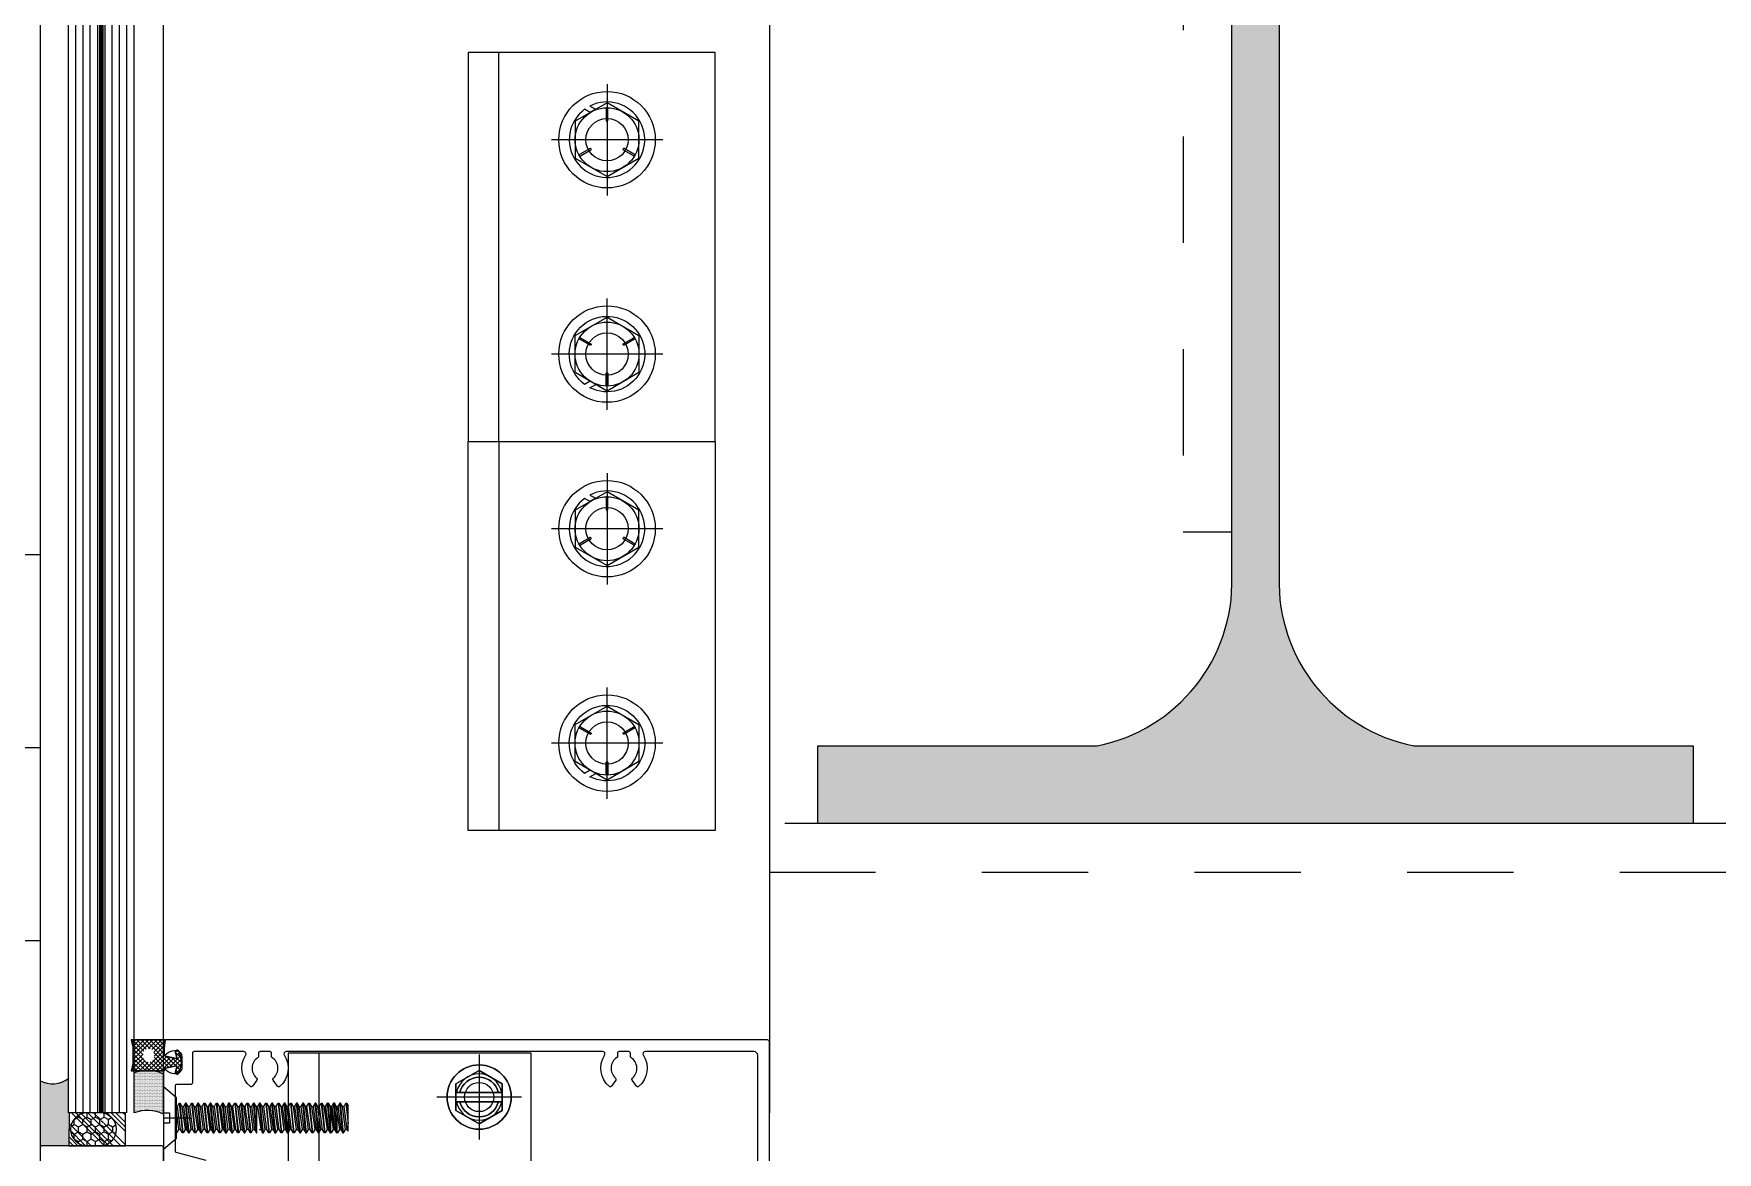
# Model space of a CAD drawing. Header units: millimetres. Extents: x -101 to 3415, y -52 to 1366.
# Drawn here: x 226.259 to 227.843, y 144.176 to 145.228 of the extents above; entities that cross this region are included whole.
import ezdxf

# ---------------------------------------------------------------- set-up
doc = ezdxf.new("R2010")
doc.units = ezdxf.units.MM
doc.set_wipeout_variables(frame=1)
doc.linetypes.add('OCULTA2', pattern=[0.30000000000000004, 0.2, -0.1])
for name, color, linetype in [('00_ARQ', 8, 'Continuous'), ('A-CANCELERIA', 2, 'Continuous'), ('A-ESTRUCTURA', 6, 'Continuous')]:
    doc.layers.add(name, color=color, linetype=linetype)

# ---------------------------------------------------------------- blocks, each defined once
blk = doc.blocks.new('A$C4DC86443')
at = {"layer": 'A-ESTRUCTURA', "color": 8, "linetype": 'OCULTA2', "ltscale": 0.1}
for points in [[(0.004850000000004684, -0.3530000000000101), (0.004850000000004684, -0.05300000000001009), (0.0148500000000098, -0.05300000000001009), (0.0148500000000098, -0.3530000000000101)], [(-0.1000000000000085, -0.413), (0.1000000000000085, -0.413), (0.1000000000000085, -0.423), (-0.1000000000000085, -0.423)]]:
    blk.add_lwpolyline(points, close=True, dxfattribs=at)
blk = doc.blocks.new('AUDIT_I_220507212152-0')
at = {"layer": 'A-CANCELERIA'}
h = blk.add_hatch(dxfattribs=at)
h.set_pattern_fill('ANSI37', color=256, scale=0.0001999999999974023, angle=-90.00000000000001, style=0)
h.set_pattern_definition([(45.00000000000001, (250.76029820871, -55.26242761455994), (0.0004490128060476256, -0.0004490128060476256), []), (315, (250.76029820871, -55.26242761455994), (-0.0004490128060476256, -0.0004490128060476256), [])])
edge = h.paths.add_edge_path()
edge.add_line((282.3270639392422, -60.74865477431705), (282.3272671392422, -60.75043277431702))
edge.add_line((282.3272671392422, -60.75043277431699), (282.3272671392422, -60.75164492880732))
edge.add_arc((282.3268861392421, -60.75164492880735), 0.000380999999994682, 281.39988778879234, 359.99999999986323, ccw=False)
edge.add_line((282.3269614459573, -60.75201841227236), (282.3247601405972, -60.75246226880533))
edge.add_arc((282.3247350383588, -60.75233777431698), 0.0001269999999980112, 165.3678343818758, 281.3998877891481, ccw=False)
edge.add_line((282.3246121572853, -60.7523056925185), (282.3248936467103, -60.75122751971246))
edge.add_arc((282.32452500349, -60.75113127431699), 0.0003809999999947416, 345.3678343822813, 525.3678343821576)
edge.add_line((282.3241563602696, -60.75103502892155), (282.323584139242, -60.75322677431696))
edge.add_line((282.3235841392421, -60.75322677431699), (282.3241563602697, -60.75541851971242))
edge.add_arc((282.32452500349, -60.75532227431692), 0.0003809999999951913, 194.6321656178423, 374.63216561771)
edge.add_line((282.3248936467103, -60.75522602892148), (282.3246121572854, -60.75414785611544))
edge.add_arc((282.3247350383588, -60.75411577431696), 0.0001269999999979441, 78.60011221103349, 194.6321656173303, ccw=False)
edge.add_line((282.3247601405972, -60.75399127982864), (282.3269614459573, -60.75443513636161))
edge.add_arc((282.3268861392421, -60.75480861982662), 0.0003809999999945206, 360, 438.60011221118066, ccw=False)
edge.add_line((282.3272671392422, -60.75480861982662), (282.3272671392422, -60.75500477431696))
edge.add_line((282.3272671392422, -60.75500477431693), (282.3336171404256, -60.75500477431693))
edge.add_line((282.3336171404255, -60.75500477431693), (282.3336171404255, -60.7532267798402))
edge.add_line((282.3336171392421, -60.75322677431699), (282.3336171392421, -60.75043277431702))
edge.add_line((282.3336171404255, -60.75043277431699), (282.3336171404255, -60.74865477431702))
edge.add_line((282.3336171404255, -60.74865477431705), (282.3270639392421, -60.74865477431705))
edge = h.paths.add_edge_path(flags=16)
edge.add_line((282.331585139242, -60.751575774317), (282.331585139242, -60.752083774317))
edge.add_arc((282.330442139242, -60.75208377431697), 0.00114299999998541, 180, 360, ccw=False)
edge.add_line((282.329299139242, -60.75208377431697), (282.329299139242, -60.75157577431698))
edge.add_arc((282.330442139242, -60.751575774317), 0.001142999999985183, 0, 180, ccw=False)

msp = doc.modelspace()

# ---------------------------------------------------------------- hatches: boundary and pattern name
at = {"layer": '00_ARQ'}
h = msp.add_hatch(dxfattribs=at)
h.set_pattern_fill('PLASTI', color=9, scale=0.2286459215875386)
h.set_pattern_definition([(0, (-3488.395460651146, -6.623347380706074), (0, 1.451901602080869), []), (0, (-3488.395460651146, -6.441859680445821), (0, 1.451901602080869), []), (0, (-3488.395460651146, -6.260371980186391), (0, 1.451901602080869), []), (0, (-3488.395460651146, -5.715908879404809), (0, 1.451901602080869), [])])
edge = h.paths.add_edge_path()
edge.add_line((226.264863185037, 169.1230504401843), (226.2648633632448, 80.53740597466133))
edge.add_line((226.2648633632448, 80.53740597466133), (213.917933543058, 80.53740597434918))
edge.add_line((213.917933543058, 80.53740597434918), (213.9179334248256, 179.9983814496445))
edge.add_line((213.9179334248256, 179.9983814496445), (255.1870279724881, 179.9983814496445))
edge.add_line((255.1870279724881, 179.9983814496445), (255.1870279724881, 163.5358751338373))
edge.add_line((255.1870279724881, 163.5358751338373), (242.2387789263361, 163.535875095341))
edge.add_line((242.2387789263361, 163.535875095341), (242.2387789263361, 175.3340046492597))
edge.add_line((242.2387789263361, 175.3340046492597), (234.0075257491843, 175.3340046492588))
edge.add_line((234.0075257491843, 175.3340046492588), (234.0075257491843, 163.535875095341))
edge.add_line((234.0075257491843, 163.535875095341), (227.23491947146, 163.5358742858918))
edge.add_line((227.23491947146, 163.5358742858918), (227.2349194471125, 163.7409483788618))
edge.add_line((227.2349194471125, 163.7409483788618), (226.9508009497627, 163.7409483788972))
edge.add_line((226.9508009497627, 163.7409483788972), (226.9508009497627, 169.1157337706937))
edge.add_line((226.9508009497627, 169.1157337706937), (227.002392721976, 169.1157337706937))
edge.add_arc((227.0023927219756, 169.1111608522638), 0.004572918429943229, 38.45059877829539, 89.99999999501449, ccw=False)
edge.add_line((227.0059739783809, 169.1140044741666), (227.1182459832772, 168.9099982576534))
edge.add_arc((227.1212533024272, 168.9116532942308), 0.003432654154160998, 208.8255805424185, 279.6250182301404)
edge.add_line((227.1218272396837, 168.9082689611255), (227.1886321916629, 168.9082689611255))
edge.add_line((227.1886321916629, 168.9082689611255), (227.1886321916629, 168.9155856306161))
edge.add_line((227.1886321916629, 168.9155856306161), (227.1253602710277, 168.9155856306161))
edge.add_arc((227.1253602710269, 168.9201585490485), 0.004572918432387496, 218.450598806381, 270.00000000997096, ccw=False)
edge.add_line((227.1217790146211, 168.9173149271424), (227.0095070097232, 169.1213211436581))
edge.add_arc((227.0064996905765, 169.119666107083), 0.003432654150171312, 28.82558053358185, 99.62501824054763)
edge.add_line((227.00592575332, 169.1230504401843), (226.264863185037, 169.1230504396803))
h = msp.add_hatch(dxfattribs=at)
h.set_pattern_fill('DOTS', color=9, scale=0.0004572918431691373, style=0)
h.set_pattern_definition([(180, (359.6272153526572, 152.6367664883232), (-0.0003629754005155028, 0.0007259508010310053), [0, -0.0007259508010310056])])
edge = h.paths.add_edge_path()
edge.add_ellipse((226.3657652632752, 144.2168341018935), major_axis=(-0.02549881139172573, 0.02549881139172571), ratio=0.9999999999909094, start_angle=-69.66516546327114, end_angle=-51.46725378166754)
edge.add_line((226.3698269797853, 144.2526653902293), (226.3617035467675, 144.2526653902293))
edge.add_ellipse((226.3657652632752, 144.2168341018935), major_axis=(-0.02549881139118176, 0.02549881139118176), ratio=0.9999999999814314, start_angle=-38.53274621911055, end_angle=-24.77257608018614)
edge.add_line((226.3532973491021, 144.2506709144051), (226.3532973491021, 144.2131051384624))
edge.add_ellipse((226.3657652632752, 144.1792683259519), major_axis=(-0.02549881139106437, 0.02549881139106436), ratio=0.999999999999794, start_angle=290.33483453650695, end_angle=335.2274239205533, ccw=False)
edge.add_line((226.3808139485471, 144.2120389810617), (226.3808139485471, 144.2496047570044))
h = msp.add_hatch(dxfattribs=at)
h.set_pattern_fill('DOTS', color=9, scale=0.1234505390398564, style=0)
h.set_pattern_definition([(270, (359.6272153526572, 157.7404211144909), (-0.000653355720927905, -0.0003266778604639525), [0, -0.0006533557209279045])])
edge = h.paths.add_edge_path()
edge.add_line((226.2921074237062, 144.2131022537917), (226.291471508735, 144.2131051384624))
edge.add_line((226.2914715087336, 144.2131051384617), (226.2914715087336, 144.2293436394528))
edge.add_line((226.2914715087336, 144.2293436394534), (226.2914715087336, 144.2455821404445))
edge.add_ellipse((226.2764012014143, 144.2652620907889), major_axis=(-0.01752733020673052, 0.0175273302067305), ratio=0.9999999999978817, start_angle=107.25973724827799, end_angle=172.4437937231068, ccw=False)
edge.add_line((226.264863561812, 144.2433235976595), (226.2648631850356, 144.1822425013362))
edge.add_line((226.264863185037, 144.1822425013368), (226.2913798806829, 144.1822425013368))
edge.add_line((226.291379880684, 144.1822425013368), (226.2921074237065, 144.2131022537917))
h = msp.add_hatch(dxfattribs=at)
h.set_pattern_fill('CALZAS', color=9, scale=0.1234505390398564, style=0)
h.set_pattern_definition([(135, (366.2342295572031, 138.1055303905036), (0.01662926188292936, 0.01662926188292935), [0.1234505390398564, -0.03086263475996409, 0.06172526951992818, -0.03086263475996409]), (135, (366.2363082149099, 138.1076090482112), (0.01662926188292936, 0.01662926188292935), [0.1543131737998204, -0.03086263475996409, 0.03086263475996409, -0.03086263475996409]), (135, (366.2383868726182, 138.1096877059179), (0.01662926188292936, 0.01662926188292935), [0.09258790427989226, -0.007715658689991023, 0.01543131737998205, -0.007715658689991023]), (135, (366.2419604175921, 138.1132612508934), (0.01662926188292936, 0.01662926188292935), [0.2469010780797127, -0.007715658689991023]), (135, (366.2446228457386, 138.1159236790407), (0.01662926188292936, 0.01662926188292935), [0.06172526951992818, -0.001234505390398564, 0, -0.001234505390398564, 0, -0.001234505390398564])])
h.paths.add_polyline_path([(226.3451541407119, 144.2131051384619), (226.2921074367918, 144.2131051384619), (226.291967436087, 144.1822425037023), (226.3451541407119, 144.1822425037023)])
h = msp.add_hatch(dxfattribs=at)
h.set_pattern_fill('HONEY', color=9, scale=0.001458077232754209, angle=90, style=0)
h.set_pattern_definition([(90, (380.9788904125732, 158.6598916386588), (0.004009172901497956, 0.00694409282099192), [0.004629395213994613, -0.009258790427989225]), (330.0000000000001, (380.9788904125732, 158.6598916386588), (0.004009174338467176, -0.006944091991357357), [0.004629395213994613, -0.009258790427989227]), (30.00000000000001, (380.9788904125732, 158.6598916386588), (0.00801834723996513, 8.296345651889533e-10), [-0.009258790427989223, 0.004629395213994612])])
edge = h.paths.add_edge_path()
edge.add_line((226.3213197484044, 144.2131051384619), (226.3089721129015, 144.2131051384619))
edge.add_arc((226.3089721129015, 144.197673821082), 0.0154313173798073, 90, 270)
edge.add_line((226.3089721129015, 144.1822425037023), (226.3213197484044, 144.1822425037023))
edge.add_arc((226.3213197484044, 144.197673821082), 0.01543131737977887, 270, 450)

# ---------------------------------------------------------------- linework, layer by layer
at = {"layer": '00_ARQ', "color": 9}
for p, q in [((226.5545848489521, 144.1959549615076), (226.5545848489521, 144.219963458864)), ((226.3808139485471, 144.208335628792), (226.4068539752637, 144.2083356287912))]:
    msp.add_line(p, q, dxfattribs=at)
for points in [[(226.264863185037, 169.1230504401843), (226.2648633632448, 80.53740597466133)], [(226.3808294030013, 144.2131051384619), (226.380829403003, 147.0810318287442), (226.9508009497923, 147.0810318287442), (226.9508009497989, 145.9048763068586)], [(226.2914715087929, 144.2131051384619), (226.2914715087929, 147.0446771523033), (226.3189090109687, 147.0446771523033), (226.3189090109687, 144.2131051384619)], [(226.2983308843368, 144.2131051384619), (226.2983308843368, 147.0446771523033)], [(226.3051902598808, 144.2131051384619), (226.3051902598808, 147.0446771523033)], [(226.3120496354247, 144.2131051384619), (226.3120496354263, 147.0446771523033)], [(226.3532973491598, 144.2131051384619), (226.3532973491615, 147.0446771523033), (226.3258598469857, 147.0446771523033), (226.3258598469857, 144.2131051384619)], [(226.3327192225313, 144.2131051384619), (226.3327192225313, 147.0446771523033)], [(226.3395785980736, 144.2131051384619), (226.3395785980736, 147.0446771523033)], [(226.3464379736175, 144.2131051384619), (226.3464379736191, 147.0446771523033)], [(226.9508009497989, 145.4183177678696), (226.9508009504693, 144.2131051384619)], [(226.7981116336705, 145.1806544346821), (226.7981116336705, 145.0759723291744)], [(226.8504526864235, 145.1283133819274), (226.7457705809157, 145.1283133819274)], [(226.7981116336705, 144.8743482668799), (226.7981116336705, 144.9790303723868)], [(226.8504526864235, 144.9266893196329), (226.7457705809157, 144.9266893196329)], [(226.7981116336705, 144.8148209601505), (226.7981116336705, 144.7101388546427)], [(226.8504526864235, 144.7624799073958), (226.7457705809157, 144.7624799073958)], [(226.7981116336705, 144.5085147923483), (226.7981116336705, 144.613196897856)], [(226.8504526864235, 144.5608558451013), (226.7457705809157, 144.5608558451013)], [(226.5272806697327, 144.0038986275457), (226.5272806697327, 144.269127896584)], [(226.6778001727741, 144.2678552663415), (226.6778001727741, 144.1880879950556)], [(226.6995786968063, 144.2323273355048), (226.6560216487437, 144.2323273355048)], [(226.3939323965408, 144.2190824937991), (226.3932064457384, 144.2190824937991)], [(226.395747273544, 144.2222259529771), (226.3986510767464, 144.1944453046061)], [(226.3993770275471, 144.1944453046061), (226.3964732243446, 144.2222259529771)], [(226.3982881013478, 144.2190824937991), (226.3997400029491, 144.2190824937991)], [(226.4044586831548, 144.1944453046061), (226.4015548799506, 144.2222259529771)], [(226.4051846339571, 144.1944453046061), (226.4022808307529, 144.2222259529771)], [(226.4055476093557, 144.2190824937991), (226.4040957077561, 144.2190824937991)], [(226.4073624863606, 144.2222259529771), (226.4102662895648, 144.1944453046061)], [(226.4109922403637, 144.1944453046061), (226.4080884371613, 144.2222259529771)], [(226.4099033141628, 144.2190824937991), (226.4113552157658, 144.2190824937991)], [(226.4160738959731, 144.1944453046061), (226.4131700927672, 144.2222259529771)], [(226.4167998467738, 144.1944453046061), (226.4138960435679, 144.2222259529771)], [(226.4171628221741, 144.2190824937991), (226.4157109205728, 144.2190824937991)], [(226.4189776991756, 144.2222259529771), (226.4218815023797, 144.1944453046061)], [(226.4226074531821, 144.1944453046061), (226.4197036499779, 144.2222259529771)], [(226.4215185269794, 144.2190824937991), (226.4229704285824, 144.2190824937991)], [(226.4276891087881, 144.1944453046061), (226.4247853055856, 144.2222259529771)], [(226.4284150595904, 144.1944453046061), (226.4255112563862, 144.2222259529771)], [(226.4287780349907, 144.2190824937991), (226.4273261333894, 144.2190824937991)], [(226.4305929119939, 144.2222259529771), (226.4334967151964, 144.1944453046061)], [(226.4342226659987, 144.1944453046061), (226.4313188627946, 144.2222259529771)], [(226.4331337397961, 144.2190824937991), (226.4345856413991, 144.2190824937991)], [(226.4393043216064, 144.1944453046061), (226.4364005184005, 144.2222259529771)], [(226.4400302724054, 144.1944453046061), (226.4371264692029, 144.2222259529771)], [(226.4389413462061, 144.2190824937991), (226.4403932478057, 144.2190824937991)], [(226.4451119280147, 144.1944453046061), (226.4422081248089, 144.2222259529771)], [(226.4458378788137, 144.1944453046061), (226.4429340756112, 144.2222259529771)], [(226.446200854214, 144.2190824937991), (226.4447489526144, 144.2190824937991)], [(226.4480157312156, 144.2222259529771), (226.4509195344215, 144.1944453046061)], [(226.451645485222, 144.1944453046061), (226.4487416820195, 144.2222259529771)], [(226.4505565590212, 144.2190824937991), (226.4520084606223, 144.2190824937991)], [(226.4567271408298, 144.1944453046061), (226.4538233376256, 144.2222259529771)], [(226.4574530916303, 144.1944453046061), (226.4545492884262, 144.2222259529771)], [(226.4578160670306, 144.2190824937991), (226.4563641654295, 144.2190824937991)], [(226.4596309440356, 144.2222259529771), (226.4625347472381, 144.1944453046061)], [(226.4632606980387, 144.1944453046061), (226.4603568948345, 144.2222259529771)], [(226.4621717718378, 144.2190824937991), (226.4636236734407, 144.2190824937991)], [(226.4687053290468, 144.2137090612943), (226.4679793782444, 144.2190824937991), (226.4661645012428, 144.2222259529771), (226.4654385504423, 144.2222259529771), (226.4636236734407, 144.2190824937991), (226.4665274766431, 144.1975887637841), (226.4683423536464, 144.1944453046061), (226.4687053290468, 144.1944453046061)], [(226.4683423536464, 144.1944453046061), (226.4654385504423, 144.2222259529771)], [(226.4687053290468, 144.197917885653), (226.4661645012428, 144.2222259529771)], [(226.4687053290468, 144.1944453046061), (226.4687053290468, 144.2190824937991), (226.4679793782444, 144.2190824937991)], [(226.4679793782444, 144.2190824937991), (226.469431279849, 144.2190824937991)], [(226.4741499600548, 144.1944453046061), (226.4712461568506, 144.2222259529771)], [(226.4748759108553, 144.1944453046061), (226.4719721076528, 144.2222259529771)], [(226.4752388862556, 144.2190824937991), (226.4737869846545, 144.2190824937991)], [(226.4770537632572, 144.2222259529771), (226.4799575664631, 144.1944453046061)], [(226.4806835172637, 144.1944453046061), (226.4777797140596, 144.2222259529771)], [(226.4795945910628, 144.2190824937991), (226.4810464926639, 144.2190824937991)], [(226.485765172873, 144.1944453046061), (226.4828613696673, 144.2222259529771)], [(226.4864911236721, 144.1944453046061), (226.4835873204695, 144.2222259529771)], [(226.4868540990723, 144.2190824937991), (226.4854021974711, 144.2190824937991)], [(226.4886689760756, 144.2222259529771), (226.4915727792797, 144.1944453046061)], [(226.4922987300804, 144.1944453046061), (226.4893949268762, 144.2222259529771)], [(226.4912098038777, 144.2190824937991), (226.4926617054807, 144.2190824937991)], [(226.4973803856864, 144.1944453046061), (226.4944765824839, 144.2222259529771)], [(226.4981063364903, 144.1944453046061), (226.4952025332846, 144.2222259529771)], [(226.498469311889, 144.2190824937991), (226.497017410286, 144.2190824937991)], [(226.5002841888922, 144.2222259529771), (226.5031879920947, 144.1944453046061)], [(226.503913942897, 144.1944453046061), (226.5010101396929, 144.2222259529771)], [(226.5028250166961, 144.2190824937991), (226.504276918299, 144.2190824937991)], [(226.508995598503, 144.1944453046061), (226.5060917953006, 144.2222259529771)], [(226.5097215493054, 144.1944453046061), (226.5068177461012, 144.2222259529771)], [(226.5086326231027, 144.2190824937991), (226.5100845247057, 144.2190824937991)], [(226.5148032049113, 144.1944453046061), (226.5118994017072, 144.2222259529771)], [(226.5155291557137, 144.1944453046061), (226.5126253525095, 144.2222259529771)], [(226.515892131114, 144.2190824937991), (226.5144402295127, 144.2190824937991)], [(226.5177070081172, 144.2222259529771), (226.5206108113214, 144.1944453046061)], [(226.521336762122, 144.1944453046061), (226.5184329589179, 144.2222259529771)], [(226.5202478359193, 144.2190824937991), (226.5216997375223, 144.2190824937991)], [(226.5264184177297, 144.1944453046061), (226.5235146145255, 144.2222259529771)], [(226.5271443685303, 144.1944453046061), (226.5242405653262, 144.2222259529771)], [(226.5275073439307, 144.2190824937991), (226.5260554423277, 144.2190824937991)], [(226.5293222209339, 144.2222259529771), (226.5322260241363, 144.1944453046061)], [(226.5329519749387, 144.1944453046061), (226.5300481717328, 144.2222259529771)], [(226.5318630487377, 144.2190824937991), (226.5333149503406, 144.2190824937991)], [(226.5333149503406, 144.2190824937991), (226.5318630487377, 144.2190824937991)], [(226.538396605945, 144.2137090612943), (226.5376706551443, 144.2190824937991), (226.5358557781428, 144.2222259529771), (226.5351298273422, 144.2222259529771), (226.5333149503406, 144.2190824937991), (226.5362187535414, 144.1975887637841), (226.5380336305446, 144.1944453046061), (226.538396605945, 144.1944453046061)], [(226.5380336305446, 144.1944453046061), (226.5351298273422, 144.2222259529771)], [(226.5351298273422, 144.2222259529771), (226.5380336305446, 144.1944453046061)], [(226.538396605945, 144.197917885653), (226.5358557781428, 144.2222259529771)], [(226.538759581347, 144.1944453046061), (226.5358557781428, 144.2222259529771)], [(226.538396605945, 144.1944453046061), (226.538396605945, 144.2190824937991), (226.5376706551443, 144.2190824937991)], [(226.5376706551443, 144.2190824937991), (226.5391225567473, 144.2190824937991)], [(226.5391225567473, 144.2190824937991), (226.5376706551443, 144.2190824937991)], [(226.5442042123533, 144.2137090612943), (226.5434782615527, 144.2190824937991), (226.5416633845495, 144.2222259529771), (226.5409374337505, 144.2222259529771), (226.5391225567473, 144.2190824937991), (226.5420263599498, 144.1975887637841), (226.543841236953, 144.1944453046061), (226.5442042123533, 144.1944453046061)], [(226.543841236953, 144.1944453046061), (226.5409374337505, 144.2222259529771)], [(226.5409374337505, 144.2222259529771), (226.543841236953, 144.1944453046061)], [(226.5442042123533, 144.197917885653), (226.5416633845495, 144.2222259529771)], [(226.5445671877536, 144.1944453046061), (226.5416633845495, 144.2222259529771)], [(226.5442042123533, 144.1944453046061), (226.5442042123533, 144.2190824937991), (226.5434782615527, 144.2190824937991)], [(226.5434782615527, 144.2190824937991), (226.5449301631556, 144.2190824937991)], [(226.5496488433613, 144.1944453046061), (226.5467450401588, 144.2222259529771)], [(226.5503747941636, 144.1944453046061), (226.5474709909595, 144.2222259529771)], [(226.5507377695623, 144.2190824937991), (226.5492858679611, 144.2190824937991)], [(226.5545848489521, 144.1959549615076), (226.5536415727681, 144.1975887637841), (226.5507377695623, 144.2190824937991), (226.5525526465655, 144.2222259529771), (226.5532785973678, 144.2222259529771), (226.5545848489521, 144.219963458864)], [(226.5525526465655, 144.2222259529771), (226.5545848489521, 144.2027838985626)], [(226.5545848489521, 144.2097290606555), (226.5532785973678, 144.2222259529771)], [(226.7176838084188, 144.2279716306986), (226.6379165371329, 144.2279716306986)], [(226.6995786968063, 144.2236159258923), (226.6560216487437, 144.2236159258923)], [(226.3935694211405, 144.1944453046061), (226.3953842981419, 144.1975887637841), (226.3932064457384, 144.2137090612952)], [(226.4235579317126, 144.2039869753927), (226.4244223301853, 144.1975887637841), (226.4235579317126, 144.1960915817137)], [(226.4932492086109, 144.2039869753927), (226.4941136070836, 144.1975887637841), (226.4932492086109, 144.1960915817137)], [(226.3935694211405, 144.1944453046061), (226.3932064457384, 144.197917885653)], [(226.3932064457384, 144.1944453046061), (226.3935694211405, 144.1944453046061)], [(226.3968361997449, 144.1975887637841), (226.3953842981419, 144.1975887637841)], [(226.4011919045503, 144.1975887637841), (226.4026438061533, 144.1975887637841)], [(226.4084514125616, 144.1975887637841), (226.4069995109586, 144.1975887637841)], [(226.4128071173669, 144.1975887637841), (226.4142590189715, 144.1975887637841)], [(226.4200666253782, 144.1975887637841), (226.4186147237752, 144.1975887637841)], [(226.4244223301853, 144.1975887637841), (226.4258742317849, 144.1975887637841)], [(226.4316818381949, 144.1975887637841), (226.4302299365919, 144.1975887637841)], [(226.4360375430003, 144.1975887637841), (226.4374894446032, 144.1975887637841)], [(226.4418451494087, 144.1975887637841), (226.4432970510115, 144.1975887637841)], [(226.4491046574199, 144.1975887637841), (226.447652755817, 144.1975887637841)], [(226.4534603622253, 144.1975887637841), (226.4549122638282, 144.1975887637841)], [(226.4607198702348, 144.1975887637841), (226.4592679686336, 144.1975887637841)], [(226.465075575042, 144.1975887637841), (226.4665274766431, 144.1975887637841)], [(226.4708831814503, 144.1975887637841), (226.4723350830515, 144.1975887637841)], [(226.4781426894615, 144.1975887637841), (226.4766907878586, 144.1975887637841)], [(226.4824983942669, 144.1975887637841), (226.4839502958681, 144.1975887637841)], [(226.4897579022781, 144.1975887637841), (226.4883060006753, 144.1975887637841)], [(226.4941136070836, 144.1975887637841), (226.4955655086849, 144.1975887637841)], [(226.5013731150932, 144.1975887637841), (226.4999212134919, 144.1975887637841)], [(226.5057288199002, 144.1975887637841), (226.5071807215015, 144.1975887637841)], [(226.5115364263086, 144.1975887637841), (226.5129883279099, 144.1975887637841)], [(226.5187959343182, 144.1975887637841), (226.5173440327169, 144.1975887637841)], [(226.5231516391235, 144.1975887637841), (226.5246035407265, 144.1975887637841)], [(226.5304111471348, 144.1975887637841), (226.5289592455318, 144.1975887637841)], [(226.5347668519419, 144.1975887637841), (226.5362187535414, 144.1975887637841)], [(226.5362187535414, 144.1975887637841), (226.5347668519419, 144.1975887637841)], [(226.5405744583485, 144.1975887637841), (226.5420263599498, 144.1975887637841)], [(226.5420263599498, 144.1975887637841), (226.5405744583485, 144.1975887637841)], [(226.5463820647568, 144.1975887637841), (226.5478339663598, 144.1975887637841)], [(226.5536415727681, 144.1975887637841), (226.5521896711653, 144.1975887637841)]]:
    msp.add_lwpolyline(points, dxfattribs=at)
at = {"layer": '00_ARQ', "color": 9, "const_width": 0.004572918431750771}
msp.add_lwpolyline([(226.3224731205188, 144.2131051384619), (226.3224731205204, 147.0413819594032)], dxfattribs=at)
at = {"layer": '00_ARQ', "color": 9}
for points in [[(226.6674404894848, 144.8445846135143), (226.8997447458146, 144.8445846135143), (226.8997447458146, 145.210418088046), (226.6674404894848, 145.210418088046)], [(226.6674404894848, 144.8445846135143), (226.6964785215264, 144.8445846135143), (226.6964785215264, 145.210418088046), (226.6674404894848, 145.210418088046)], [(226.7981116336705, 145.1630391923896), (226.7680381996435, 145.1456762871585), (226.7680381996435, 145.1109504766963), (226.7981116336705, 145.0935875714652), (226.8281850676958, 145.1109504766963), (226.8281850676958, 145.1456762871585)], [(226.7981116336705, 144.8919635091715), (226.7680381996435, 144.9093264144018), (226.7680381996435, 144.944052224864), (226.7981116336705, 144.9614151300952), (226.8281850676958, 144.944052224864), (226.8281850676958, 144.9093264144018)], [(226.6674404894848, 144.8445846135143), (226.8997447458146, 144.8445846135143), (226.8997447458146, 144.4787511389827), (226.6674404894848, 144.4787511389827)], [(226.6674404894848, 144.8445846135143), (226.6964785215264, 144.8445846135143), (226.6964785215264, 144.4787511389827), (226.6674404894848, 144.4787511389827)], [(226.7981116336705, 144.797205717858), (226.7680381996435, 144.7798428126269), (226.7680381996435, 144.7451170021646), (226.7981116336705, 144.7277540969335), (226.8281850676958, 144.7451170021646), (226.8281850676958, 144.7798428126269)], [(226.7981116336705, 144.5261300346399), (226.7680381996435, 144.5434929398702), (226.7680381996435, 144.5782187503324), (226.7981116336705, 144.5955816555635), (226.8281850676958, 144.5782187503324), (226.8281850676958, 144.5434929398702)], [(226.4982426376927, 144.0038986275457), (226.7268885592772, 144.0038986275457), (226.7268885592772, 144.269127896584), (226.4982426376927, 144.269127896584)], [(226.6995786968063, 144.2405454674104), (226.6778001727741, 144.2531193041222), (226.6560216487437, 144.2405454674104), (226.6560216487437, 144.2153977939876), (226.6778001727741, 144.202823957275), (226.6995786968063, 144.2153977939876)], [(226.6995786968063, 144.2405454674104), (226.6995786968063, 144.2153977939876), (226.6778001727741, 144.202823957275), (226.6560216487437, 144.2153977939876), (226.6560216487437, 144.2405454674104), (226.6778001727741, 144.2531193041222)], [(226.3808139485471, 144.2131155919945), (226.3864790901215, 144.2131155919945), (226.3864790901215, 144.2035556655887), (226.3808139485471, 144.2035556655887), (226.3808139485471, 144.1789477068785), (226.3932064457384, 144.189346246702), (226.3932064457384, 144.2273250108812), (226.3808139485471, 144.2377235507039)], [(226.6995786968063, 144.2323273355048), (226.6560216487437, 144.2323273355048), (226.6560216487437, 144.2236159258923), (226.6995786968063, 144.2236159258923)], [(226.395747273544, 144.2222259529771), (226.3964732243446, 144.2222259529771), (226.3982881013478, 144.2190824937991), (226.4011919045503, 144.1975887637841), (226.3993770275471, 144.1944453046061), (226.3986510767464, 144.1944453046061), (226.3968361997449, 144.1975887637841), (226.3939323965408, 144.2190824937991)], [(226.4051846339571, 144.1944453046061), (226.4069995109586, 144.1975887637841), (226.4040957077561, 144.2190824937991), (226.4022808307529, 144.2222259529771), (226.4015548799506, 144.2222259529771), (226.3997400029491, 144.2190824937991), (226.4026438061533, 144.1975887637841), (226.4044586831548, 144.1944453046061)], [(226.4073624863606, 144.2222259529771), (226.4080884371613, 144.2222259529771), (226.4099033141628, 144.2190824937991), (226.4128071173669, 144.1975887637841), (226.4109922403637, 144.1944453046061), (226.4102662895648, 144.1944453046061), (226.4084514125616, 144.1975887637841), (226.4055476093557, 144.2190824937991)], [(226.4167998467738, 144.1944453046061), (226.4186147237752, 144.1975887637841), (226.4157109205728, 144.2190824937991), (226.4138960435679, 144.2222259529771), (226.4131700927672, 144.2222259529771), (226.4113552157658, 144.2190824937991), (226.4142590189715, 144.1975887637841), (226.4160738959731, 144.1944453046061)], [(226.4189776991756, 144.2222259529771), (226.4197036499779, 144.2222259529771), (226.4215185269794, 144.2190824937991), (226.4244223301853, 144.1975887637841), (226.4226074531821, 144.1944453046061), (226.4218815023797, 144.1944453046061), (226.4200666253782, 144.1975887637841), (226.4171628221741, 144.2190824937991)], [(226.4284150595904, 144.1944453046061), (226.4302299365919, 144.1975887637841), (226.4273261333894, 144.2190824937991), (226.4255112563862, 144.2222259529771), (226.4247853055856, 144.2222259529771), (226.4229704285824, 144.2190824937991), (226.4258742317849, 144.1975887637841), (226.4276891087881, 144.1944453046061)], [(226.4305929119939, 144.2222259529771), (226.4313188627946, 144.2222259529771), (226.4331337397961, 144.2190824937991), (226.4360375430003, 144.1975887637841), (226.4342226659987, 144.1944453046061), (226.4334967151964, 144.1944453046061), (226.4316818381949, 144.1975887637841), (226.4287780349907, 144.2190824937991)], [(226.4400302724054, 144.1944453046061), (226.4418451494087, 144.1975887637841), (226.4389413462061, 144.2190824937991), (226.4371264692029, 144.2222259529771), (226.4364005184005, 144.2222259529771), (226.4345856413991, 144.2190824937991), (226.4374894446032, 144.1975887637841), (226.4393043216064, 144.1944453046061)], [(226.4458378788137, 144.1944453046061), (226.447652755817, 144.1975887637841), (226.4447489526144, 144.2190824937991), (226.4429340756112, 144.2222259529771), (226.4422081248089, 144.2222259529771), (226.4403932478057, 144.2190824937991), (226.4432970510115, 144.1975887637841), (226.4451119280147, 144.1944453046061)], [(226.4480157312156, 144.2222259529771), (226.4487416820195, 144.2222259529771), (226.4505565590212, 144.2190824937991), (226.4534603622253, 144.1975887637841), (226.451645485222, 144.1944453046061), (226.4509195344215, 144.1944453046061), (226.4491046574199, 144.1975887637841), (226.446200854214, 144.2190824937991)], [(226.4574530916303, 144.1944453046061), (226.4592679686336, 144.1975887637841), (226.4563641654295, 144.2190824937991), (226.4545492884262, 144.2222259529771), (226.4538233376256, 144.2222259529771), (226.4520084606223, 144.2190824937991), (226.4549122638282, 144.1975887637841), (226.4567271408298, 144.1944453046061)], [(226.4596309440356, 144.2222259529771), (226.4603568948345, 144.2222259529771), (226.4621717718378, 144.2190824937991), (226.465075575042, 144.1975887637841), (226.4632606980387, 144.1944453046061), (226.4625347472381, 144.1944453046061), (226.4607198702348, 144.1975887637841), (226.4578160670306, 144.2190824937991)], [(226.4748759108553, 144.1944453046061), (226.4766907878586, 144.1975887637841), (226.4737869846545, 144.2190824937991), (226.4719721076528, 144.2222259529771), (226.4712461568506, 144.2222259529771), (226.469431279849, 144.2190824937991), (226.4723350830515, 144.1975887637841), (226.4741499600548, 144.1944453046061)], [(226.4770537632572, 144.2222259529771), (226.4777797140596, 144.2222259529771), (226.4795945910628, 144.2190824937991), (226.4824983942669, 144.1975887637841), (226.4806835172637, 144.1944453046061), (226.4799575664631, 144.1944453046061), (226.4781426894615, 144.1975887637841), (226.4752388862556, 144.2190824937991)], [(226.4864911236721, 144.1944453046061), (226.4883060006753, 144.1975887637841), (226.4854021974711, 144.2190824937991), (226.4835873204695, 144.2222259529771), (226.4828613696673, 144.2222259529771), (226.4810464926639, 144.2190824937991), (226.4839502958681, 144.1975887637841), (226.485765172873, 144.1944453046061)], [(226.4886689760756, 144.2222259529771), (226.4893949268762, 144.2222259529771), (226.4912098038777, 144.2190824937991), (226.4941136070836, 144.1975887637841), (226.4922987300804, 144.1944453046061), (226.4915727792797, 144.1944453046061), (226.4897579022781, 144.1975887637841), (226.4868540990723, 144.2190824937991)], [(226.4981063364903, 144.1944453046061), (226.4999212134919, 144.1975887637841), (226.497017410286, 144.2190824937991), (226.4952025332846, 144.2222259529771), (226.4944765824839, 144.2222259529771), (226.4926617054807, 144.2190824937991), (226.4955655086849, 144.1975887637841), (226.4973803856864, 144.1944453046061)], [(226.5002841888922, 144.2222259529771), (226.5010101396929, 144.2222259529771), (226.5028250166961, 144.2190824937991), (226.5057288199002, 144.1975887637841), (226.503913942897, 144.1944453046061), (226.5031879920947, 144.1944453046061), (226.5013731150932, 144.1975887637841), (226.498469311889, 144.2190824937991)], [(226.5097215493054, 144.1944453046061), (226.5115364263086, 144.1975887637841), (226.5086326231027, 144.2190824937991), (226.5068177461012, 144.2222259529771), (226.5060917953006, 144.2222259529771), (226.504276918299, 144.2190824937991), (226.5071807215015, 144.1975887637841), (226.508995598503, 144.1944453046061)], [(226.5155291557137, 144.1944453046061), (226.5173440327169, 144.1975887637841), (226.5144402295127, 144.2190824937991), (226.5126253525095, 144.2222259529771), (226.5118994017072, 144.2222259529771), (226.5100845247057, 144.2190824937991), (226.5129883279099, 144.1975887637841), (226.5148032049113, 144.1944453046061)], [(226.5177070081172, 144.2222259529771), (226.5184329589179, 144.2222259529771), (226.5202478359193, 144.2190824937991), (226.5231516391235, 144.1975887637841), (226.521336762122, 144.1944453046061), (226.5206108113214, 144.1944453046061), (226.5187959343182, 144.1975887637841), (226.515892131114, 144.2190824937991)], [(226.5271443685303, 144.1944453046061), (226.5289592455318, 144.1975887637841), (226.5260554423277, 144.2190824937991), (226.5242405653262, 144.2222259529771), (226.5235146145255, 144.2222259529771), (226.5216997375223, 144.2190824937991), (226.5246035407265, 144.1975887637841), (226.5264184177297, 144.1944453046061)], [(226.5293222209339, 144.2222259529771), (226.5300481717328, 144.2222259529771), (226.5318630487377, 144.2190824937991), (226.5347668519419, 144.1975887637841), (226.5329519749387, 144.1944453046061), (226.5322260241363, 144.1944453046061), (226.5304111471348, 144.1975887637841), (226.5275073439307, 144.2190824937991)], [(226.5351298273422, 144.2222259529771), (226.5358557781428, 144.2222259529771), (226.5376706551443, 144.2190824937991), (226.5405744583485, 144.1975887637841), (226.538759581347, 144.1944453046061), (226.5380336305446, 144.1944453046061), (226.5362187535414, 144.1975887637841), (226.5333149503406, 144.2190824937991)], [(226.5409374337505, 144.2222259529771), (226.5416633845495, 144.2222259529771), (226.5434782615527, 144.2190824937991), (226.5463820647568, 144.1975887637841), (226.5445671877536, 144.1944453046061), (226.543841236953, 144.1944453046061), (226.5420263599498, 144.1975887637841), (226.5391225567473, 144.2190824937991)], [(226.5503747941636, 144.1944453046061), (226.5521896711653, 144.1975887637841), (226.5492858679611, 144.2190824937991), (226.5474709909595, 144.2222259529771), (226.5467450401588, 144.2222259529771), (226.5449301631556, 144.2190824937991), (226.5478339663598, 144.1975887637841), (226.5496488433613, 144.1944453046061)], [(226.3451541407119, 144.2131051384619), (226.2921074367918, 144.2131051384619), (226.291967436087, 144.1822425037023), (226.3451541407119, 144.1822425037023)]]:
    msp.add_lwpolyline(points, close=True, dxfattribs=at)
for points in [[(226.7822118655847, 145.1538594570054), (226.7770122229114, 145.1568614721038, 23.87329820484328), (226.7820655150335, 145.1599788309813), (226.7874382236269, 145.1568768962285)], [(226.7988085464395, 145.1463731999276), (226.7988085464395, 145.1576899031862, 0.9999999999999999), (226.797414720903, 145.1576899031862), (226.797414720903, 145.1463731999276, 0.9999999999999999)], [(226.7821229161092, 145.1198870170897), (226.7723223636025, 145.1142286654608, 0.9999999999999999), (226.7730192763715, 145.1130215771368), (226.78281982888, 145.1186799287649, 0.9999999999999999)], [(226.813403438461, 145.1186799287649), (226.8232039909694, 145.1130215771368, 0.9999999999999999), (226.8239009037385, 145.1142286654608), (226.8141003512301, 145.1198870170897, 0.9999999999999999)], [(226.7822118655847, 144.901143244555), (226.7770122229114, 144.8981412294574, -23.87329820484328), (226.7820655150335, 144.8950238705791), (226.7874382236269, 144.8981258053326)], [(226.7821229161092, 144.9351156844714), (226.7723223636025, 144.9407740361003, -0.9999999999999999), (226.7730192763715, 144.9419811244243), (226.78281982888, 144.9363227727954, -0.9999999999999999)], [(226.813403438461, 144.9363227727954), (226.8232039909694, 144.9419811244243, -0.9999999999999999), (226.8239009037385, 144.9407740361003), (226.8141003512301, 144.9351156844714, -0.9999999999999999)], [(226.7988085464395, 144.9086295016327), (226.7988085464395, 144.8973127983749, -0.9999999999999999), (226.797414720903, 144.8973127983749), (226.797414720903, 144.9086295016327, -0.9999999999999999)], [(226.7822118655847, 144.7880259824746), (226.7770122229114, 144.7910279975721, 23.87329820484328), (226.7820655150335, 144.7941453564496), (226.7874382236269, 144.7910434216969)], [(226.7988085464395, 144.780539725396), (226.7988085464395, 144.7918564286546, 0.9999999999999999), (226.797414720903, 144.7918564286546), (226.797414720903, 144.780539725396, 0.9999999999999999)], [(226.7821229161092, 144.7540535425589), (226.7723223636025, 144.7483951909292, 0.9999999999999999), (226.7730192763715, 144.7471881026052), (226.78281982888, 144.7528464542341, 0.9999999999999999)], [(226.813403438461, 144.7528464542341), (226.8232039909694, 144.7471881026052, 0.9999999999999999), (226.8239009037385, 144.7483951909292), (226.8141003512301, 144.7540535425589, 0.9999999999999999)], [(226.7822118655847, 144.5353097700233), (226.7770122229114, 144.5323077549266, -23.87329820484328), (226.7820655150335, 144.5291903960483), (226.7874382236269, 144.532292330801)], [(226.7821229161092, 144.5692822099398), (226.7723223636025, 144.5749405615687, -0.9999999999999999), (226.7730192763715, 144.5761476498935), (226.78281982888, 144.5704892982638, -0.9999999999999999)], [(226.813403438461, 144.5704892982638), (226.8232039909694, 144.5761476498935, -0.9999999999999999), (226.8239009037385, 144.5749405615687), (226.8141003512301, 144.5692822099398, -0.9999999999999999)], [(226.7988085464395, 144.5427960271011), (226.7988085464395, 144.5314793238433, -0.9999999999999999), (226.797414720903, 144.5314793238433), (226.797414720903, 144.5427960271011, -0.9999999999999999)], [(226.3827926196451, 144.2552702981338), (226.3928590095005, 144.2573000178542, -0.5544918979837626), (226.3935357251145, 144.2565840072667), (226.3922484969346, 144.2516536109689, 0.9999999999999999), (226.3956200476898, 144.250773366284), (226.3982367677721, 144.2607960391999), (226.3956200476898, 144.2708187121166, 0.9999999999999999), (226.3922484969346, 144.2699384674308), (226.3935357251145, 144.2650080711338, -0.5544918979855612), (226.3928590095005, 144.2642920605455), (226.3827926196451, 144.2663217802659, -0.357068155508864), (226.3813947091883, 144.2680296896876), (226.3813947091883, 144.273572773298), (226.3823239262132, 144.2817034222702), (226.3506143952264, 144.2817034222702), (226.3523566771466, 144.273572773298), (226.3523566771466, 144.2607960391999), (226.3506143952264, 144.2526653902285), (226.3813947091883, 144.2526653902285), (226.3813947091883, 144.2535623887129, -0.3570681555088639)], [(226.3823239262132, 144.2817034222702), (226.3813947091883, 144.273572773298), (226.3813947091883, 144.2680296896876, 0.3570681555088641), (226.3827926196451, 144.2663217802659), (226.3928590095005, 144.2642920605455, 0.5544918979855613), (226.3935357251145, 144.2650080711338), (226.3922484969346, 144.2699384674308, -1), (226.3956200476898, 144.2708187121166), (226.3982367677721, 144.2607960391999), (226.3956200476898, 144.250773366284, -1), (226.3922484969346, 144.2516536109689), (226.3935357251145, 144.2565840072667, 0.5544918979837625), (226.3928590095005, 144.2573000178542), (226.3827926196451, 144.2552702981338, 0.3570681555088639), (226.3813947091883, 144.2535623887129), (226.3813947091883, 144.2526653902285), (226.3523566717355, 144.2526653902285), (226.3523566717355, 144.2607960139431), (226.3523566771466, 144.2607960391999), (226.3523566771466, 144.273572773298), (226.3523566717355, 144.273572773298), (226.3523566717355, 144.2817034222702)], [(226.6476006194519, 144.2279716306986, 1), (226.7079997260981, 144.2279716306986, 1)], [(226.6564616642838, 144.2323273355048), (226.659686085098, 144.2323273355048, -0.788044628104736), (226.695914260452, 144.2323273355048), (226.6991386812662, 144.2323273355048, 0.8164965809277714)], [(226.6564616642838, 144.2323273355048), (226.659686085098, 144.2323273355048, -0.7880446281047175), (226.695914260452, 144.2323273355048), (226.6991386812662, 144.2323273355048, 0.8164965809277711)], [(226.659686085098, 144.2323273355048), (226.695914260452, 144.2323273355048, 0.7880446281047175)], [(226.659686085098, 144.2323273355048), (226.695914260452, 144.2323273355048, 0.7880446281047363)], [(226.659686085098, 144.2236159258923), (226.6564616642838, 144.2236159258923, 0.8164965809277903), (226.6991386812662, 144.2236159258923), (226.695914260452, 144.2236159258923, -0.7880446281047366)], [(226.6991386812662, 144.2236159258923), (226.695914260452, 144.2236159258923, -0.7880446281047175), (226.659686085098, 144.2236159258923), (226.6564616642838, 144.2236159258923, 0.8164965809277903)], [(226.695914260452, 144.2236159258923), (226.659686085098, 144.2236159258923, 0.7880446281047175)], [(226.695914260452, 144.2236159258923), (226.659686085098, 144.2236159258923, 0.7880446281047363)], [(226.3213197484044, 144.2131051384619), (226.3089721129015, 144.2131051384619, 1), (226.3089721129015, 144.1822425037023), (226.3213197484044, 144.1822425037023, 1)]]:
    msp.add_lwpolyline(points, format="xyb", close=True, dxfattribs=at)
for points in [[(226.9508009497989, 143.9930608108626), (226.9508009497989, 144.2799657132672, 0.4142135623730611), (226.9490632407942, 144.2817034222718), (226.383100407763, 144.2817034222718, 0.4142135623661009), (226.3808139485471, 144.2794169630552), (226.3808139485471, 144.2698559051969, 0.6693764950696606), (226.3837922817631, 144.2686280112705, -0.1997729274168758), (226.3912085895334, 144.2717143392475), (226.3924291613638, 144.2717143392475, -0.4142135623728854), (226.3982367677721, 144.2659067328391), (226.3982367677721, 144.2556853455606, -0.4142135623730951), (226.3924291613638, 144.2498777391531), (226.3912085895334, 144.2498777391531, -0.1997729274166992), (226.3837922817631, 144.2529640671292, 0.66937649506806), (226.3808139485471, 144.2517361732037), (226.3808139485471, 144.1656887813209, 0.414213562393296)], [(226.939838749734, 144.0059000527208), (226.939838749734, 144.2671264714204, 0.4142135623687304), (226.9362089957292, 144.2707562254261), (226.8343395850044, 144.2707562254277, 0.5970487495917217), (226.8323112051625, 144.2669917600364, -0.3856128826082559), (226.8278171990338, 144.2379855618981, -0.4340307394782364), (226.8258320155122, 144.2382609228626), (226.8218018575537, 144.2439786213643, -0.3846867488488713), (226.8220228920362, 144.2458041379034, 0.496295237586124), (226.8207433486107, 144.2651053854609, -0.2519731040391186), (226.8201272560855, 144.2662503023128), (226.8201272560855, 144.2693843499065, 0.4142135623731348), (226.8187553805576, 144.2707562254351), (226.8093550905118, 144.2707562254351, 0.414213562373199), (226.8079832149839, 144.2693843499065), (226.8079832149839, 144.2662503023128, -0.2519741287133183), (226.8073671180458, 144.2651053825487, 0.4962888914232228), (226.806087396355, 144.2458042967208, -0.3847374017106069), (226.8063086135173, 144.2439786213652), (226.8022784555556, 144.2382609228626, -0.4339374045957674), (226.8002936068674, 144.2379852905616, -0.3856198827278503), (226.7957993219585, 144.2669918451417, 0.5970355652160719), (226.7937708785685, 144.2707562254285), (226.4966678360814, 144.2707562254351, 0.5970659097665683), (226.4946393333355, 144.2669917600364, -0.3856128826082559), (226.4901453272068, 144.2379855618981, -0.4340307394782364), (226.4881601436886, 144.2382609228626), (226.4841299857301, 144.2439786213643, -0.3846867488488713), (226.4843510202126, 144.2458041379034, 0.496295237586124), (226.4830714767887, 144.2651053854609, -0.2519731040391186), (226.4824553842618, 144.2662503023128), (226.4824553842618, 144.2693843499065, 0.4142135623731348), (226.4810835087324, 144.2707562254351), (226.4716832186881, 144.2707562254351, 0.414213562373199), (226.4703113431586, 144.2693843499065), (226.4703113431586, 144.2662503023128, -0.2519741287133183), (226.4696952462222, 144.2651053825487, 0.4962888914232228), (226.4684155245313, 144.2458042967208, -0.3847374017106069), (226.468636741692, 144.2439786213652), (226.4646065837319, 144.2382609228626, -0.4339374045957674), (226.4626217350437, 144.2379852905616, -0.3856198827278503), (226.4581274501348, 144.2669918451417, 0.59705485506957), (226.456098868586, 144.2707562254351), (226.4095977263244, 144.2707562254359, 0.4142135623757464), (226.4082258507948, 144.2693843499065), (226.4082258507948, 144.2412605316582, -0.4142135623559416), (226.4068539752637, 144.2398886561287), (226.3931480241415, 144.2398886561287, 0.4142135623567552), (226.3917761486103, 144.2385167805992), (226.3917761486103, 144.1770548098164, 0.339454258848186), (226.3923957236284, 144.1762473639327), (226.4207217673928, 144.1686574233793, 0.2218367978397575)], [(226.264863185037, 144.1805047923338), (226.264863185037, 144.0925218417099, 0.4142135623758992)]]:
    msp.add_lwpolyline(points, format="xyb", dxfattribs=at)
for centre, radius in [((226.7981116336705, 145.1283133819274), 0.0453719250639548), ((226.7981116336705, 145.1283133819274), 0.03007343402727071), ((226.7981116336705, 145.1283133819274), 0.0199636470281407), ((226.7981116336705, 144.9266893196329), 0.0453719250639548), ((226.7981116336705, 144.9266893196329), 0.03007343402727071), ((226.7981116336705, 144.9266893196329), 0.0199636470281407), ((226.7981116336705, 144.7624799073958), 0.0453719250639548), ((226.7981116336705, 144.7624799073958), 0.03007343402727071), ((226.7981116336705, 144.7624799073958), 0.0199636470281407), ((226.7981116336705, 144.5608558451013), 0.0453719250639548), ((226.7981116336705, 144.5608558451013), 0.03007343402727071), ((226.7981116336705, 144.5608558451013), 0.0199636470281407), ((226.6778001727741, 144.2279716306986), 0.03019955332288724), ((226.6778001727741, 144.2279716306986), 0.01371875529507412), ((226.6778001727741, 144.2279716306986), 0.01371875529507412)]:
    msp.add_circle(centre, radius, dxfattribs=at)
for centre, radius, start, end in [((226.3657652632752, 144.2168341018945), 0.0360607648933409, 65.33483453591413, 110.2274239211723), ((226.2764012014143, 144.265262090789), 0.02478738809042537, 242.2597372488297, 307.44379372355), ((226.3657652632752, 144.179268325952), 0.0360607648933409, 65.33483453591413, 110.2274239211723)]:
    msp.add_arc(centre, radius, start, end, dxfattribs=at)

# ---------------------------------------------------------------- block references
at = {"layer": '00_ARQ', "color": 9, "extrusion": (0, 0, -1), "xscale": 4.572918431750428, "yscale": 4.572918431750428, "zscale": -4.572918431750772}
msp.add_blockref('A$C4DC86443', (-227.4080927935198, 146.3737123690657), dxfattribs=at)

# ---------------------------------------------------------------- next in the draw order: wipeouts: each hides what was drawn before it
at = {"color": 9, "ltscale": 2}
msp.add_wipeout([(228.32267647986845, 146.30054567415738), (228.32267647986845, 145.38596198780724), (227.81965545237586, 145.38596198780724), (227.81965545237586, 144.55826375166035), (227.55700805345245, 144.55826375166026), (227.4302714479123, 144.7170107862245), (227.4302714479123, 146.17380906861726), (227.55700805345245, 146.30054567415738)], dxfattribs=at).dxf.layer = '00_ARQ'

# ---------------------------------------------------------------- next in the draw order: hatches: boundary and pattern name
at = {"layer": '00_ARQ'}
h = msp.add_hatch(color=9, dxfattribs=at)
edge = h.paths.add_edge_path()
edge.add_line((227.4302714479123, 146.1738090686176), (227.4302714479123, 144.7170107862223))
edge.add_arc((227.5877235092371, 144.7127495772028), 0.1575097124552148, 178.4497522054892, 258.7548825866922)
edge.add_line((227.5570080534536, 144.5582637516596), (227.8196554523776, 144.5582637516596))
edge.add_line((227.8196554523776, 144.5582637516596), (227.8196554523776, 144.4850970567528))
edge.add_line((227.8196554523776, 144.4850970567528), (226.9965301346604, 144.4850970567528))
edge.add_line((226.9965301346604, 144.4850970567528), (226.9965301346604, 144.5582637516596))
edge.add_line((226.9965301346604, 144.5582637516596), (227.2591775335859, 144.5582637516596))
edge.add_arc((227.2284620778016, 144.7127495772018), 0.1575097124544689, 281.2451174136582, 361.5502477948597)
edge.add_line((227.3859141391256, 144.7170107862223), (227.3859141391256, 146.1738090686176))
edge.add_arc((227.259177533586, 146.1738090686176), 0.1267366055396337, 2.569808446384601e-11, 90.0000000000257)
edge.add_line((227.2591775335859, 146.3005456741572), (226.9965301346604, 146.3005456741572))
edge.add_line((226.9965301346604, 146.3005456741572), (226.9965301346604, 146.3737123690657))
edge.add_line((226.9965301346604, 146.3737123690657), (227.8196554523776, 146.3737123690657))
edge.add_line((227.8196554523776, 146.3737123690657), (227.8196554523776, 146.3005456741572))
edge.add_line((227.8196554523776, 146.3005456741572), (227.5570080534536, 146.3005456741572))
edge.add_arc((227.5570080534528, 146.1738090686168), 0.126736605540458, 89.99999999961453, 179.9999999996145)

# ---------------------------------------------------------------- next in the draw order: linework, layer by layer
at = {"layer": '00_ARQ', "color": 9}
msp.add_lwpolyline([(226.3808139485421, 144.1564576226756), (226.3808139485421, 144.1805047923347, 0.4142135623766002), (226.3790762395424, 144.182242501336, -2.393763305771752e-12), (226.2666008940384, 144.182242501336, 0.4142135620982981), (226.264863185037, 144.1805047923347)], format="xyb", dxfattribs=at)
msp.add_lwpolyline([(227.4302714479123, 146.1738090686176), (227.4302714479123, 144.7170107862223, 0.3654787225960788), (227.5570080534536, 144.5582637516596), (227.8196554523776, 144.5582637516596), (227.8196554523776, 144.4850970567528), (226.9965301346604, 144.4850970567528), (226.9965301346604, 144.5582637516596), (227.2591775335859, 144.5582637516596, 0.3654787225960811), (227.3859141391256, 144.7170107862223), (227.3859141391256, 146.1738090686176, 0.414213562373095), (227.2591775335859, 146.3005456741572), (226.9965301346604, 146.3005456741572), (226.9965301346604, 146.3737123690657), (227.8196554523776, 146.3737123690657), (227.8196554523776, 146.3005456741572), (227.5570080534536, 146.3005456741572, 0.414213562373095)], format="xyb", close=True, dxfattribs=at)

# ---------------------------------------------------------------- next in the draw order: block references
at = {"layer": '00_ARQ', "color": 9, "xscale": -4.572918431750428, "yscale": 4.572918431750796, "zscale": 4.572918431750772}
msp.add_blockref('AUDIT_I_220507212152-0', (1517.440958396053, 422.0803465438079), dxfattribs=at)

doc.saveas('drawing.dxf')
